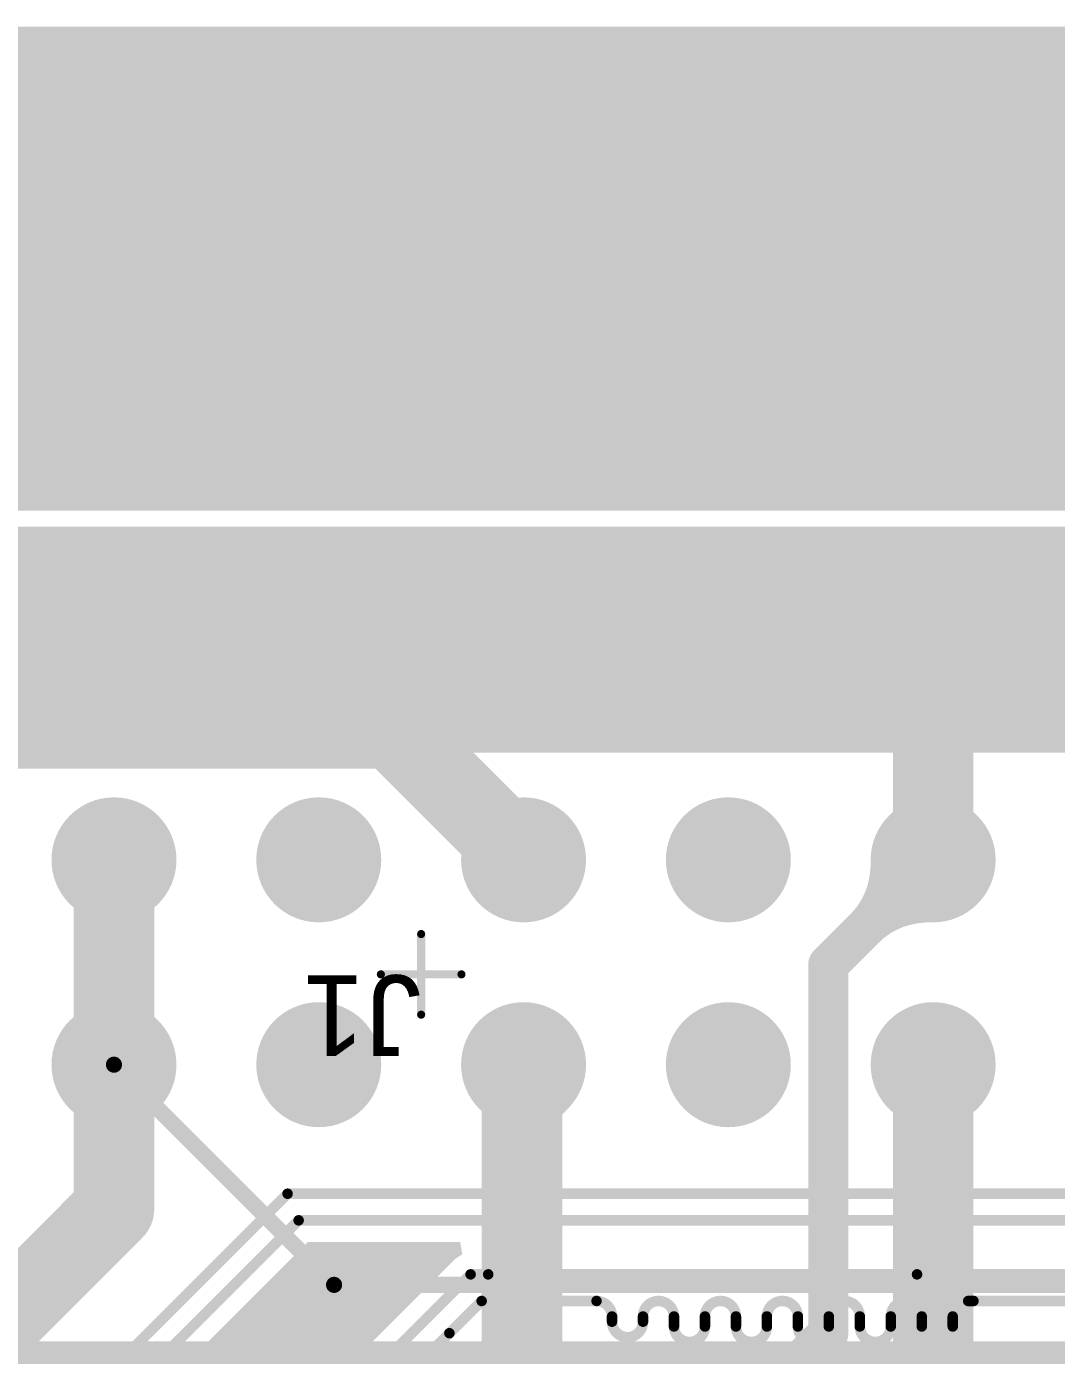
# Model space of a CAD drawing. Header units: inches. Extents: x -3 to 191, y -18 to 93.
# Drawn here: x 29.16 to 41.93, y 76.52 to 93 of the extents above; entities that cross this region are included whole.
import ezdxf

# ---------------------------------------------------------------- set-up
doc = ezdxf.new("R2010")
doc.units = ezdxf.units.IN
for name, color, linetype in [('Bottom Layer', 5, 'Continuous'), ('Bottom Solder', 6, 'Continuous'), ('GND 1', 90, 'Continuous'), ('GND 2', 156, 'Continuous'), ('Mechanical 1', 6, 'Continuous'), ('Multi-Layer', 9, 'Continuous'), ('Pad Holes', 156, 'Continuous'), ('PWR', 16, 'Continuous'), ('Signal L4', 76, 'Continuous'), ('Top 3D Body', 56, 'Continuous'), ('Top Assembly', 216, 'Continuous'), ('Top Component Center', 56, 'Continuous'), ('Top Courtyard', 56, 'Continuous'), ('Top Layer', 1, 'Continuous'), ('Top Overlay', 2, 'Continuous'), ('Top Solder', 216, 'Continuous'), ('Via Holes', 16, 'Continuous')]:
    doc.layers.add(name, color=color, linetype=linetype)
doc.styles.add('Arial', font='', dxfattribs={"height": 0.2})
doc.styles.get('Arial').set_extended_font_data('Arial')

# ---------------------------------------------------------------- blocks, each defined once
blk = doc.blocks.new('FP_SBH11_PBPC_D08_ST_BK_MFG_324')
at = {"layer": 'Bottom Layer'}
h = blk.add_hatch(color=5, dxfattribs=at)
edge = h.paths.add_edge_path()
edge.add_arc((-6.35, 1.1200003), 0.77499972, 0, 360)
h = blk.add_hatch(color=5, dxfattribs=at)
edge = h.paths.add_edge_path()
edge.add_arc((-3.81, 1.1200003), 0.77499972, 0, 360)
h = blk.add_hatch(color=5, dxfattribs=at)
edge = h.paths.add_edge_path()
edge.add_arc((-1.27, 1.1200003), 0.77499972, 0, 360)
h = blk.add_hatch(color=5, dxfattribs=at)
edge = h.paths.add_edge_path()
edge.add_arc((1.27, 1.1200003), 0.77499972, 0, 360)
h = blk.add_hatch(color=5, dxfattribs=at)
edge = h.paths.add_edge_path()
edge.add_arc((3.81, 1.1200003), 0.77499972, 0, 360)
h = blk.add_hatch(color=5, dxfattribs=at)
edge = h.paths.add_edge_path()
edge.add_arc((-6.35, -1.4199997), 0.77499972, 0, 360)
h = blk.add_hatch(color=5, dxfattribs=at)
edge = h.paths.add_edge_path()
edge.add_arc((-3.81, -1.4199997), 0.77499972, 0, 360)
h = blk.add_hatch(color=5, dxfattribs=at)
edge = h.paths.add_edge_path()
edge.add_arc((-1.27, -1.4199997), 0.77499972, 0, 360)
h = blk.add_hatch(color=5, dxfattribs=at)
edge = h.paths.add_edge_path()
edge.add_arc((1.27, -1.4199997), 0.77499972, 0, 360)
h = blk.add_hatch(color=5, dxfattribs=at)
edge = h.paths.add_edge_path()
edge.add_arc((3.81, -1.4199997), 0.77499972, 0, 360)
at = {"layer": 'Bottom Solder'}
h = blk.add_hatch(color=6, dxfattribs=at)
edge = h.paths.add_edge_path()
edge.add_arc((-6.35, 1.1200003), 0.77499972, 0, 360)
h = blk.add_hatch(color=6, dxfattribs=at)
edge = h.paths.add_edge_path()
edge.add_arc((-3.81, 1.1200003), 0.77499972, 0, 360)
h = blk.add_hatch(color=6, dxfattribs=at)
edge = h.paths.add_edge_path()
edge.add_arc((-1.27, 1.1200003), 0.77499972, 0, 360)
h = blk.add_hatch(color=6, dxfattribs=at)
edge = h.paths.add_edge_path()
edge.add_arc((1.27, 1.1200003), 0.77499972, 0, 360)
h = blk.add_hatch(color=6, dxfattribs=at)
edge = h.paths.add_edge_path()
edge.add_arc((3.81, 1.1200003), 0.77499972, 0, 360)
h = blk.add_hatch(color=6, dxfattribs=at)
edge = h.paths.add_edge_path()
edge.add_arc((-6.35, -1.4199997), 0.77499972, 0, 360)
h = blk.add_hatch(color=6, dxfattribs=at)
edge = h.paths.add_edge_path()
edge.add_arc((-3.81, -1.4199997), 0.77499972, 0, 360)
h = blk.add_hatch(color=6, dxfattribs=at)
edge = h.paths.add_edge_path()
edge.add_arc((-1.27, -1.4199997), 0.77499972, 0, 360)
h = blk.add_hatch(color=6, dxfattribs=at)
edge = h.paths.add_edge_path()
edge.add_arc((1.27, -1.4199997), 0.77499972, 0, 360)
h = blk.add_hatch(color=6, dxfattribs=at)
edge = h.paths.add_edge_path()
edge.add_arc((3.81, -1.4199997), 0.77499972, 0, 360)
at = {"layer": 'GND 1'}
h = blk.add_hatch(color=90, dxfattribs=at)
edge = h.paths.add_edge_path()
edge.add_arc((-6.35, 1.1200003), 0.77499972, 0, 360)
h = blk.add_hatch(color=90, dxfattribs=at)
edge = h.paths.add_edge_path()
edge.add_arc((-3.81, 1.1200003), 0.77499972, 0, 360)
h = blk.add_hatch(color=90, dxfattribs=at)
edge = h.paths.add_edge_path()
edge.add_arc((-1.27, 1.1200003), 0.77499972, 0, 360)
h = blk.add_hatch(color=90, dxfattribs=at)
edge = h.paths.add_edge_path()
edge.add_arc((1.27, 1.1200003), 0.77499972, 0, 360)
h = blk.add_hatch(color=90, dxfattribs=at)
edge = h.paths.add_edge_path()
edge.add_arc((3.81, 1.1200003), 0.77499972, 0, 360)
h = blk.add_hatch(color=90, dxfattribs=at)
edge = h.paths.add_edge_path()
edge.add_arc((-6.35, -1.4199997), 0.77499972, 0, 360)
h = blk.add_hatch(color=90, dxfattribs=at)
edge = h.paths.add_edge_path()
edge.add_arc((-3.81, -1.4199997), 0.77499972, 0, 360)
h = blk.add_hatch(color=90, dxfattribs=at)
edge = h.paths.add_edge_path()
edge.add_arc((-1.27, -1.4199997), 0.77499972, 0, 360)
h = blk.add_hatch(color=90, dxfattribs=at)
edge = h.paths.add_edge_path()
edge.add_arc((1.27, -1.4199997), 0.77499972, 0, 360)
h = blk.add_hatch(color=90, dxfattribs=at)
edge = h.paths.add_edge_path()
edge.add_arc((3.81, -1.4199997), 0.77499972, 0, 360)
at = {"layer": 'GND 2'}
h = blk.add_hatch(color=156, dxfattribs=at)
edge = h.paths.add_edge_path()
edge.add_arc((-6.35, 1.1200003), 0.77499972, 0, 360)
h = blk.add_hatch(color=156, dxfattribs=at)
edge = h.paths.add_edge_path()
edge.add_arc((-3.81, 1.1200003), 0.77499972, 0, 360)
h = blk.add_hatch(color=156, dxfattribs=at)
edge = h.paths.add_edge_path()
edge.add_arc((-1.27, 1.1200003), 0.77499972, 0, 360)
h = blk.add_hatch(color=156, dxfattribs=at)
edge = h.paths.add_edge_path()
edge.add_arc((1.27, 1.1200003), 0.77499972, 0, 360)
h = blk.add_hatch(color=156, dxfattribs=at)
edge = h.paths.add_edge_path()
edge.add_arc((3.81, 1.1200003), 0.77499972, 0, 360)
h = blk.add_hatch(color=156, dxfattribs=at)
edge = h.paths.add_edge_path()
edge.add_arc((-6.35, -1.4199997), 0.77499972, 0, 360)
h = blk.add_hatch(color=156, dxfattribs=at)
edge = h.paths.add_edge_path()
edge.add_arc((-3.81, -1.4199997), 0.77499972, 0, 360)
h = blk.add_hatch(color=156, dxfattribs=at)
edge = h.paths.add_edge_path()
edge.add_arc((-1.27, -1.4199997), 0.77499972, 0, 360)
h = blk.add_hatch(color=156, dxfattribs=at)
edge = h.paths.add_edge_path()
edge.add_arc((1.27, -1.4199997), 0.77499972, 0, 360)
h = blk.add_hatch(color=156, dxfattribs=at)
edge = h.paths.add_edge_path()
edge.add_arc((3.81, -1.4199997), 0.77499972, 0, 360)
at = {"layer": 'Multi-Layer'}
h = blk.add_hatch(color=9, dxfattribs=at)
edge = h.paths.add_edge_path()
edge.add_arc((-6.35, 1.1200003), 0.77499972, 0, 360)
h = blk.add_hatch(color=9, dxfattribs=at)
edge = h.paths.add_edge_path()
edge.add_arc((-3.81, 1.1200003), 0.77499972, 0, 360)
h = blk.add_hatch(color=9, dxfattribs=at)
edge = h.paths.add_edge_path()
edge.add_arc((-1.27, 1.1200003), 0.77499972, 0, 360)
h = blk.add_hatch(color=9, dxfattribs=at)
edge = h.paths.add_edge_path()
edge.add_arc((1.27, 1.1200003), 0.77499972, 0, 360)
h = blk.add_hatch(color=9, dxfattribs=at)
edge = h.paths.add_edge_path()
edge.add_arc((3.81, 1.1200003), 0.77499972, 0, 360)
h = blk.add_hatch(color=9, dxfattribs=at)
edge = h.paths.add_edge_path()
edge.add_arc((-6.35, -1.4199997), 0.77499972, 0, 360)
h = blk.add_hatch(color=9, dxfattribs=at)
edge = h.paths.add_edge_path()
edge.add_arc((-3.81, -1.4199997), 0.77499972, 0, 360)
h = blk.add_hatch(color=9, dxfattribs=at)
edge = h.paths.add_edge_path()
edge.add_arc((-1.27, -1.4199997), 0.77499972, 0, 360)
h = blk.add_hatch(color=9, dxfattribs=at)
edge = h.paths.add_edge_path()
edge.add_arc((1.27, -1.4199997), 0.77499972, 0, 360)
h = blk.add_hatch(color=9, dxfattribs=at)
edge = h.paths.add_edge_path()
edge.add_arc((3.81, -1.4199997), 0.77499972, 0, 360)
at = {"layer": 'Pad Holes'}
h = blk.add_hatch(color=7, dxfattribs=at)
edge = h.paths.add_edge_path()
edge.add_arc((-6.35, 1.1200003), 0.499999, 0, 360)
h = blk.add_hatch(color=7, dxfattribs=at)
edge = h.paths.add_edge_path()
edge.add_arc((-3.81, 1.1200003), 0.499999, 0, 360)
h = blk.add_hatch(color=7, dxfattribs=at)
edge = h.paths.add_edge_path()
edge.add_arc((-1.27, 1.1200003), 0.499999, 0, 360)
h = blk.add_hatch(color=7, dxfattribs=at)
edge = h.paths.add_edge_path()
edge.add_arc((1.27, 1.1200003), 0.499999, 0, 360)
h = blk.add_hatch(color=7, dxfattribs=at)
edge = h.paths.add_edge_path()
edge.add_arc((3.81, 1.1200003), 0.499999, 0, 360)
h = blk.add_hatch(color=7, dxfattribs=at)
edge = h.paths.add_edge_path()
edge.add_arc((-6.35, -1.4199997), 0.499999, 0, 360)
h = blk.add_hatch(color=7, dxfattribs=at)
edge = h.paths.add_edge_path()
edge.add_arc((-3.81, -1.4199997), 0.499999, 0, 360)
h = blk.add_hatch(color=7, dxfattribs=at)
edge = h.paths.add_edge_path()
edge.add_arc((-1.27, -1.4199997), 0.499999, 0, 360)
h = blk.add_hatch(color=7, dxfattribs=at)
edge = h.paths.add_edge_path()
edge.add_arc((1.27, -1.4199997), 0.499999, 0, 360)
h = blk.add_hatch(color=7, dxfattribs=at)
edge = h.paths.add_edge_path()
edge.add_arc((3.81, -1.4199997), 0.499999, 0, 360)
at = {"layer": 'PWR'}
h = blk.add_hatch(color=16, dxfattribs=at)
edge = h.paths.add_edge_path()
edge.add_arc((-6.35, 1.1200003), 0.77499972, 0, 360)
h = blk.add_hatch(color=16, dxfattribs=at)
edge = h.paths.add_edge_path()
edge.add_arc((-3.81, 1.1200003), 0.77499972, 0, 360)
h = blk.add_hatch(color=16, dxfattribs=at)
edge = h.paths.add_edge_path()
edge.add_arc((-1.27, 1.1200003), 0.77499972, 0, 360)
h = blk.add_hatch(color=16, dxfattribs=at)
edge = h.paths.add_edge_path()
edge.add_arc((1.27, 1.1200003), 0.77499972, 0, 360)
h = blk.add_hatch(color=16, dxfattribs=at)
edge = h.paths.add_edge_path()
edge.add_arc((3.81, 1.1200003), 0.77499972, 0, 360)
h = blk.add_hatch(color=16, dxfattribs=at)
edge = h.paths.add_edge_path()
edge.add_arc((-6.35, -1.4199997), 0.77499972, 0, 360)
h = blk.add_hatch(color=16, dxfattribs=at)
edge = h.paths.add_edge_path()
edge.add_arc((-3.81, -1.4199997), 0.77499972, 0, 360)
h = blk.add_hatch(color=16, dxfattribs=at)
edge = h.paths.add_edge_path()
edge.add_arc((-1.27, -1.4199997), 0.77499972, 0, 360)
h = blk.add_hatch(color=16, dxfattribs=at)
edge = h.paths.add_edge_path()
edge.add_arc((1.27, -1.4199997), 0.77499972, 0, 360)
h = blk.add_hatch(color=16, dxfattribs=at)
edge = h.paths.add_edge_path()
edge.add_arc((3.81, -1.4199997), 0.77499972, 0, 360)
at = {"layer": 'Signal L4'}
h = blk.add_hatch(color=76, dxfattribs=at)
edge = h.paths.add_edge_path()
edge.add_arc((-6.35, 1.1200003), 0.77499972, 0, 360)
h = blk.add_hatch(color=76, dxfattribs=at)
edge = h.paths.add_edge_path()
edge.add_arc((-3.81, 1.1200003), 0.77499972, 0, 360)
h = blk.add_hatch(color=76, dxfattribs=at)
edge = h.paths.add_edge_path()
edge.add_arc((-1.27, 1.1200003), 0.77499972, 0, 360)
h = blk.add_hatch(color=76, dxfattribs=at)
edge = h.paths.add_edge_path()
edge.add_arc((1.27, 1.1200003), 0.77499972, 0, 360)
h = blk.add_hatch(color=76, dxfattribs=at)
edge = h.paths.add_edge_path()
edge.add_arc((3.81, 1.1200003), 0.77499972, 0, 360)
h = blk.add_hatch(color=76, dxfattribs=at)
edge = h.paths.add_edge_path()
edge.add_arc((-6.35, -1.4199997), 0.77499972, 0, 360)
h = blk.add_hatch(color=76, dxfattribs=at)
edge = h.paths.add_edge_path()
edge.add_arc((-3.81, -1.4199997), 0.77499972, 0, 360)
h = blk.add_hatch(color=76, dxfattribs=at)
edge = h.paths.add_edge_path()
edge.add_arc((-1.27, -1.4199997), 0.77499972, 0, 360)
h = blk.add_hatch(color=76, dxfattribs=at)
edge = h.paths.add_edge_path()
edge.add_arc((1.27, -1.4199997), 0.77499972, 0, 360)
h = blk.add_hatch(color=76, dxfattribs=at)
edge = h.paths.add_edge_path()
edge.add_arc((3.81, -1.4199997), 0.77499972, 0, 360)
at = {"layer": 'Top Layer'}
h = blk.add_hatch(color=1, dxfattribs=at)
edge = h.paths.add_edge_path()
edge.add_arc((-6.35, 1.1200003), 0.77499972, 0, 360)
h = blk.add_hatch(color=1, dxfattribs=at)
edge = h.paths.add_edge_path()
edge.add_arc((-3.81, 1.1200003), 0.77499972, 0, 360)
h = blk.add_hatch(color=1, dxfattribs=at)
edge = h.paths.add_edge_path()
edge.add_arc((-1.27, 1.1200003), 0.77499972, 0, 360)
h = blk.add_hatch(color=1, dxfattribs=at)
edge = h.paths.add_edge_path()
edge.add_arc((1.27, 1.1200003), 0.77499972, 0, 360)
h = blk.add_hatch(color=1, dxfattribs=at)
edge = h.paths.add_edge_path()
edge.add_arc((3.81, 1.1200003), 0.77499972, 0, 360)
h = blk.add_hatch(color=1, dxfattribs=at)
edge = h.paths.add_edge_path()
edge.add_arc((-6.35, -1.4199997), 0.77499972, 0, 360)
h = blk.add_hatch(color=1, dxfattribs=at)
edge = h.paths.add_edge_path()
edge.add_arc((-3.81, -1.4199997), 0.77499972, 0, 360)
h = blk.add_hatch(color=1, dxfattribs=at)
edge = h.paths.add_edge_path()
edge.add_arc((-1.27, -1.4199997), 0.77499972, 0, 360)
h = blk.add_hatch(color=1, dxfattribs=at)
edge = h.paths.add_edge_path()
edge.add_arc((1.27, -1.4199997), 0.77499972, 0, 360)
h = blk.add_hatch(color=1, dxfattribs=at)
edge = h.paths.add_edge_path()
edge.add_arc((3.81, -1.4199997), 0.77499972, 0, 360)
at = {"layer": 'Top Solder'}
h = blk.add_hatch(color=216, dxfattribs=at)
edge = h.paths.add_edge_path()
edge.add_arc((-6.35, 1.1200003), 0.77499972, 0, 360)
h = blk.add_hatch(color=216, dxfattribs=at)
edge = h.paths.add_edge_path()
edge.add_arc((-3.81, 1.1200003), 0.77499972, 0, 360)
h = blk.add_hatch(color=216, dxfattribs=at)
edge = h.paths.add_edge_path()
edge.add_arc((-1.27, 1.1200003), 0.77499972, 0, 360)
h = blk.add_hatch(color=216, dxfattribs=at)
edge = h.paths.add_edge_path()
edge.add_arc((1.27, 1.1200003), 0.77499972, 0, 360)
h = blk.add_hatch(color=216, dxfattribs=at)
edge = h.paths.add_edge_path()
edge.add_arc((3.81, 1.1200003), 0.77499972, 0, 360)
h = blk.add_hatch(color=216, dxfattribs=at)
edge = h.paths.add_edge_path()
edge.add_arc((-6.35, -1.4199997), 0.77499972, 0, 360)
h = blk.add_hatch(color=216, dxfattribs=at)
edge = h.paths.add_edge_path()
edge.add_arc((-3.81, -1.4199997), 0.77499972, 0, 360)
h = blk.add_hatch(color=216, dxfattribs=at)
edge = h.paths.add_edge_path()
edge.add_arc((-1.27, -1.4199997), 0.77499972, 0, 360)
h = blk.add_hatch(color=216, dxfattribs=at)
edge = h.paths.add_edge_path()
edge.add_arc((1.27, -1.4199997), 0.77499972, 0, 360)
h = blk.add_hatch(color=216, dxfattribs=at)
edge = h.paths.add_edge_path()
edge.add_arc((3.81, -1.4199997), 0.77499972, 0, 360)
at = {"layer": 'Top 3D Body'}
for points in [[(14.00999992, 4.64999832, 0.1999996, 0.1999996, 0), (-14.00999992, 4.64999832, 0.1999996, 0.1999996, 0)], [(14.00999992, -4.65000086, 0.1999996, 0.1999996, 0), (-14.00999992, -4.65000086, 0.1999996, 0.1999996, 0)]]:
    blk.add_lwpolyline(points, format="xyseb", dxfattribs=at)
at = {"layer": 'Top Assembly'}
for points in [[(14.10999972, 4.74999812, 0.1999996, 0.1999996, 0), (-14.10999972, 4.74999812, 0.1999996, 0.1999996, 0)], [(14.10999972, -4.75000066, 0.1999996, 0.1999996, 0), (-14.10999972, -4.75000066, 0.1999996, 0.1999996, 0)]]:
    blk.add_lwpolyline(points, format="xyseb", dxfattribs=at)
at = {"layer": 'Top Component Center'}
for points in [[(0, 0.499999, 0.0999998, 0.0999998, 0), (0, -0.499999, 0.0999998, 0.0999998, 0)], [(0.499999, 0, 0.0999998, 0.0999998, 0), (-0.499999, 0, 0.0999998, 0.0999998, 0)]]:
    blk.add_lwpolyline(points, format="xyseb", dxfattribs=at)
for points in [[(-0.02499868, 0.499999, 0.0499999, 0.0499999, 1), (0.02499868, 0.499999, 0.0499999, 0.0499999, 1)], [(-0.5249976799999999, 0, 0.0499999, 0.0499999, 1), (-0.47500032, 0, 0.0499999, 0.0499999, 1)], [(0.47500032, 0, 0.0499999, 0.0499999, 1), (0.5249976799999999, 0, 0.0499999, 0.0499999, 1)], [(-0.02499868, -0.499999, 0.0499999, 0.0499999, 1), (0.02499868, -0.499999, 0.0499999, 0.0499999, 1)]]:
    blk.add_lwpolyline(points, format="xyseb", close=True, dxfattribs=at)
at = {"layer": 'Top Courtyard'}
for points in [[(14.10999972, 4.74999812, 0.1999996, 0.1999996, 0), (-14.10999972, 4.74999812, 0.1999996, 0.1999996, 0)], [(14.10999972, -4.75000066, 0.1999996, 0.1999996, 0), (-14.10999972, -4.75000066, 0.1999996, 0.1999996, 0)]]:
    blk.add_lwpolyline(points, format="xyseb", dxfattribs=at)
at = {"layer": 'Top Overlay'}
for points in [[(14.00999992, 4.64999832, 0.1999996, 0.1999996, 0), (-14.00999992, 4.64999832, 0.1999996, 0.1999996, 0)], [(14.00999992, -4.65000086, 0.1999996, 0.1999996, 0), (-14.00999992, -4.65000086, 0.1999996, 0.1999996, 0)]]:
    blk.add_lwpolyline(points, format="xyseb", dxfattribs=at)
at = {"layer": 'Top Assembly', "style": 'Arial'}
blk.add_text('J1', height=1.00000054, dxfattribs=at).set_placement((-0.00185674, 0.01108202))

msp = doc.modelspace()

# ---------------------------------------------------------------- hatches: boundary and pattern name
at = {"layer": 'Bottom Layer'}
for points in [[(186.15369678, 89.65491086), (186.56154204, 89.48597545999999), (186.92858728, 89.24072575999999), (187.24074058, 88.92857246), (187.48598774, 88.56152721999999), (187.65492568, 88.15367687999999), (187.74104946, 87.72071609999999), (187.74104946, 87.49999772), (187.74104946, 87.00000125999999), (106.72954524, 87.00000125999999), (106.69999996, 87.00587881999999), (106.69998726, 87.00587628), (8.200011539999998, 87.00587628), (8.199998840000001, 87.00587881999999), (8.170453559999999, 87.00000125999999), (0.25895046, 87.00000125999999), (0.25895046, 87.49999772), (0.25895046, 87.72071864), (0.3450717, 88.15367941999999), (0.5140071, 88.56152721999999), (0.7592568, 88.92857246), (1.0714101, 89.24072575999999), (1.43845534, 89.48597292), (1.84630568, 89.65491086), (2.27926646, 89.74103464), (185.72072838, 89.74103464)], [(34.55982674, 77.7798292), (34.47214848, 77.72124409999999), (34.47214339999999, 77.72123648), (22.408896, 65.65799162), (22.239351, 65.6778468), (22.20998352, 65.70150182), (22.20998352, 66.19999967999999), (22.20998352, 67.49763996), (24.98779356, 70.27545253999999), (24.98780118, 70.27545762), (24.98780626, 70.27546523999999), (26.40616258, 71.6938241), (26.40617019999999, 71.69382918), (29.65616116, 74.94382268), (29.65616878, 74.94382775999999), (32.64208102, 77.92974253999999), (34.53436069999999, 77.92974253999999)]]:
    msp.add_hatch(color=5, dxfattribs=at).paths.add_polyline_path(points)
h = msp.add_hatch(color=5, dxfattribs=at)
edge = h.paths.add_edge_path()
edge.add_arc((30.59999722, 89.09998689999999), 0.2999994, 0, 360)
h = msp.add_hatch(color=5, dxfattribs=at)
edge = h.paths.add_edge_path()
edge.add_arc((33.59999884, 89.09998689999999), 0.2999994, 0, 360)
h = msp.add_hatch(color=5, dxfattribs=at)
edge = h.paths.add_edge_path()
edge.add_arc((36.59999792, 89.09998689999999), 0.2999994, 0, 360)
h = msp.add_hatch(color=5, dxfattribs=at)
edge = h.paths.add_edge_path()
edge.add_arc((39.59999954, 89.09998689999999), 0.2999994, 0, 360)
h = msp.add_hatch(color=5, dxfattribs=at)
edge = h.paths.add_edge_path()
edge.add_arc((30.59999722, 87.89998676), 0.2999994, 0, 360)
h = msp.add_hatch(color=5, dxfattribs=at)
edge = h.paths.add_edge_path()
edge.add_arc((33.59999884, 87.89998676), 0.2999994, 0, 360)
h = msp.add_hatch(color=5, dxfattribs=at)
edge = h.paths.add_edge_path()
edge.add_arc((36.59999792, 87.89998676), 0.2999994, 0, 360)
h = msp.add_hatch(color=5, dxfattribs=at)
edge = h.paths.add_edge_path()
edge.add_arc((39.59999954, 87.89998676), 0.2999994, 0, 360)
at = {"layer": 'GND 1'}
h = msp.add_hatch(color=90, dxfattribs=at)
edge = h.paths.add_edge_path()
edge.add_arc((30.59999722, 89.09998689999999), 0.2999994, 0, 360)
h = msp.add_hatch(color=90, dxfattribs=at)
edge = h.paths.add_edge_path()
edge.add_arc((33.59999884, 89.09998689999999), 0.2999994, 0, 360)
h = msp.add_hatch(color=90, dxfattribs=at)
edge = h.paths.add_edge_path()
edge.add_arc((36.59999792, 89.09998689999999), 0.2999994, 0, 360)
h = msp.add_hatch(color=90, dxfattribs=at)
edge = h.paths.add_edge_path()
edge.add_arc((39.59999954, 89.09998689999999), 0.2999994, 0, 360)
h = msp.add_hatch(color=90, dxfattribs=at)
edge = h.paths.add_edge_path()
edge.add_arc((30.59999722, 87.89998676), 0.2999994, 0, 360)
h = msp.add_hatch(color=90, dxfattribs=at)
edge = h.paths.add_edge_path()
edge.add_arc((33.59999884, 87.89998676), 0.2999994, 0, 360)
h = msp.add_hatch(color=90, dxfattribs=at)
edge = h.paths.add_edge_path()
edge.add_arc((36.59999792, 87.89998676), 0.2999994, 0, 360)
h = msp.add_hatch(color=90, dxfattribs=at)
edge = h.paths.add_edge_path()
edge.add_arc((39.59999954, 87.89998676), 0.2999994, 0, 360)
at = {"layer": 'GND 2'}
h = msp.add_hatch(color=156, dxfattribs=at)
edge = h.paths.add_edge_path()
edge.add_arc((30.59999722, 89.09998689999999), 0.2999994, 0, 360)
h = msp.add_hatch(color=156, dxfattribs=at)
edge = h.paths.add_edge_path()
edge.add_arc((33.59999884, 89.09998689999999), 0.2999994, 0, 360)
h = msp.add_hatch(color=156, dxfattribs=at)
edge = h.paths.add_edge_path()
edge.add_arc((36.59999792, 89.09998689999999), 0.2999994, 0, 360)
h = msp.add_hatch(color=156, dxfattribs=at)
edge = h.paths.add_edge_path()
edge.add_arc((39.59999954, 89.09998689999999), 0.2999994, 0, 360)
h = msp.add_hatch(color=156, dxfattribs=at)
edge = h.paths.add_edge_path()
edge.add_arc((30.59999722, 87.89998676), 0.2999994, 0, 360)
h = msp.add_hatch(color=156, dxfattribs=at)
edge = h.paths.add_edge_path()
edge.add_arc((33.59999884, 87.89998676), 0.2999994, 0, 360)
h = msp.add_hatch(color=156, dxfattribs=at)
edge = h.paths.add_edge_path()
edge.add_arc((36.59999792, 87.89998676), 0.2999994, 0, 360)
h = msp.add_hatch(color=156, dxfattribs=at)
edge = h.paths.add_edge_path()
edge.add_arc((39.59999954, 87.89998676), 0.2999994, 0, 360)
at = {"layer": 'PWR'}
h = msp.add_hatch(color=16, dxfattribs=at)
edge = h.paths.add_edge_path()
edge.add_arc((30.59999722, 89.09998689999999), 0.2999994, 0, 360)
h = msp.add_hatch(color=16, dxfattribs=at)
edge = h.paths.add_edge_path()
edge.add_arc((33.59999884, 89.09998689999999), 0.2999994, 0, 360)
h = msp.add_hatch(color=16, dxfattribs=at)
edge = h.paths.add_edge_path()
edge.add_arc((36.59999792, 89.09998689999999), 0.2999994, 0, 360)
h = msp.add_hatch(color=16, dxfattribs=at)
edge = h.paths.add_edge_path()
edge.add_arc((39.59999954, 89.09998689999999), 0.2999994, 0, 360)
h = msp.add_hatch(color=16, dxfattribs=at)
edge = h.paths.add_edge_path()
edge.add_arc((30.59999722, 87.89998676), 0.2999994, 0, 360)
h = msp.add_hatch(color=16, dxfattribs=at)
edge = h.paths.add_edge_path()
edge.add_arc((33.59999884, 87.89998676), 0.2999994, 0, 360)
h = msp.add_hatch(color=16, dxfattribs=at)
edge = h.paths.add_edge_path()
edge.add_arc((36.59999792, 87.89998676), 0.2999994, 0, 360)
h = msp.add_hatch(color=16, dxfattribs=at)
edge = h.paths.add_edge_path()
edge.add_arc((39.59999954, 87.89998676), 0.2999994, 0, 360)
at = {"layer": 'Signal L4'}
h = msp.add_hatch(color=76, dxfattribs=at)
edge = h.paths.add_edge_path()
edge.add_arc((30.59999722, 89.09998689999999), 0.2999994, 0, 360)
h = msp.add_hatch(color=76, dxfattribs=at)
edge = h.paths.add_edge_path()
edge.add_arc((33.59999884, 89.09998689999999), 0.2999994, 0, 360)
h = msp.add_hatch(color=76, dxfattribs=at)
edge = h.paths.add_edge_path()
edge.add_arc((36.59999792, 89.09998689999999), 0.2999994, 0, 360)
h = msp.add_hatch(color=76, dxfattribs=at)
edge = h.paths.add_edge_path()
edge.add_arc((39.59999954, 89.09998689999999), 0.2999994, 0, 360)
h = msp.add_hatch(color=76, dxfattribs=at)
edge = h.paths.add_edge_path()
edge.add_arc((30.59999722, 87.89998676), 0.2999994, 0, 360)
h = msp.add_hatch(color=76, dxfattribs=at)
edge = h.paths.add_edge_path()
edge.add_arc((33.59999884, 87.89998676), 0.2999994, 0, 360)
h = msp.add_hatch(color=76, dxfattribs=at)
edge = h.paths.add_edge_path()
edge.add_arc((36.59999792, 87.89998676), 0.2999994, 0, 360)
h = msp.add_hatch(color=76, dxfattribs=at)
edge = h.paths.add_edge_path()
edge.add_arc((39.59999954, 87.89998676), 0.2999994, 0, 360)
at = {"layer": 'Top Layer'}
for points in [[(186.15369678, 89.65491086), (186.56154204, 89.48597545999999), (186.92858728, 89.24072575999999), (187.24074058, 88.92857246), (187.48598774, 88.56152721999999), (187.65492568, 88.15367687999999), (187.74104946, 87.72071609999999), (187.74104946, 87.49999772), (187.74104946, 87.00000125999999), (0.25895046, 87.00000125999999), (0.25895046, 87.49999772), (0.25895046, 87.72071864), (0.3450717, 88.15367941999999), (0.5140071, 88.56152721999999), (0.7592568, 88.92857246), (1.0714101, 89.24072575999999), (1.43845534, 89.48597292), (1.84630568, 89.65491086), (2.27926646, 89.74103464), (185.72072838, 89.74103464)], [(39.375715, 81.9992518), (39.42382514, 82.05149959999999), (39.46678416, 82.10686906), (39.5045946, 82.16536018), (39.53725392, 82.2269755), (39.56476212, 82.29171247999999), (39.5871192, 82.35957366), (39.6043277, 82.4305565), (39.61638508, 82.50466354), (39.62329133999999, 82.58188969999999), (39.62504647999999, 82.6622426), (40.39225856, 81.89503051999999), (40.31190565999999, 81.89327537999999), (40.2346795, 81.88636912), (40.16057246, 81.87431174), (40.08958962, 81.85710324), (40.02172844, 81.83474616), (39.95699146, 81.80723796), (39.89537614, 81.77457863999999), (39.83688502, 81.73676819999999), (39.78151556, 81.69380918), (39.72926776, 81.64569904)], [(35.07000859999999, 78.93142202), (35.06708252, 79.00238454), (35.05830936, 79.07191449999999), (35.04368404, 79.14001189999999), (35.0232091, 79.20667165999998), (34.99688454, 79.2719014), (34.96470781999999, 79.33569349999999), (34.92668402, 79.39805557999999), (34.88280806, 79.45898002), (34.83308248, 79.5184719), (34.77750727999999, 79.57653121999999), (35.86250892, 79.57653121999999), (35.80693372, 79.5184719), (35.75720814, 79.45898002), (35.71333218, 79.39805557999999), (35.67530838, 79.33569349999999), (35.64313165999999, 79.2719014), (35.6168071, 79.20667165999998), (35.59633216, 79.14001189999999), (35.58170684, 79.07191449999999), (35.57293368, 79.00238454), (35.5700076, 78.93142202)]]:
    msp.add_hatch(color=1, dxfattribs=at).paths.add_polyline_path(points)
h = msp.add_hatch(color=1, dxfattribs=at)
edge = h.paths.add_edge_path()
edge.add_arc((30.59999722, 89.09998689999999), 0.2999994, 0, 360)
h = msp.add_hatch(color=1, dxfattribs=at)
edge = h.paths.add_edge_path()
edge.add_arc((33.59999884, 89.09998689999999), 0.2999994, 0, 360)
h = msp.add_hatch(color=1, dxfattribs=at)
edge = h.paths.add_edge_path()
edge.add_arc((36.59999792, 89.09998689999999), 0.2999994, 0, 360)
h = msp.add_hatch(color=1, dxfattribs=at)
edge = h.paths.add_edge_path()
edge.add_arc((39.59999954, 89.09998689999999), 0.2999994, 0, 360)
h = msp.add_hatch(color=1, dxfattribs=at)
edge = h.paths.add_edge_path()
edge.add_arc((30.59999722, 87.89998676), 0.2999994, 0, 360)
h = msp.add_hatch(color=1, dxfattribs=at)
edge = h.paths.add_edge_path()
edge.add_arc((33.59999884, 87.89998676), 0.2999994, 0, 360)
h = msp.add_hatch(color=1, dxfattribs=at)
edge = h.paths.add_edge_path()
edge.add_arc((36.59999792, 87.89998676), 0.2999994, 0, 360)
h = msp.add_hatch(color=1, dxfattribs=at)
edge = h.paths.add_edge_path()
edge.add_arc((39.59999954, 87.89998676), 0.2999994, 0, 360)
h = msp.add_hatch(color=1, dxfattribs=at)
h.paths.add_polyline_path([(73.20000092, 84.94884966000001), (73.00996574, 84.75881448), (72.59888452, 84.75881448), (72.49945622, 84.79999803999999), (72.30054374, 84.79999803999999), (72.1167722, 84.72387932), (71.9761197, 84.58322682), (71.90000098, 84.39945528), (71.90000098, 84.2005428), (71.9761197, 84.01677126), (72.1167722, 83.87611876), (72.30054374, 83.80000004), (72.49945622, 83.80000004), (72.59888452, 83.8411836), (73.20001362, 83.8411836), (73.37559619999999, 83.8761086), (73.52444528, 83.97556737999999), (73.74887713999999, 84.19999924), (74.70000046, 84.19999924), (74.70000046, 81.39999722), (71.8999959, 81.39999722), (71.29999964, 80.80000095999999), (71.29999964, 76.5499993), (70.97580928, 76.22580894000001), (70.82571051999999, 76.24977384), (70.7999981, 76.30054589999999), (70.7999981, 76.49945584), (70.72387938, 76.68322738), (70.58322688, 76.82387987999999), (70.39945534, 76.8999986), (70.20054286, 76.8999986), (70.01677132, 76.82387987999999), (69.87611882, 76.68322738), (69.8000001, 76.49945584), (69.8000001, 76.30054589999999), (69.72322098, 76.16646184), (69.7141735, 76.15658124), (69.57168458, 76.12823991999998), (69.44764113999999, 76.04535718), (69.3647584, 75.92131374), (69.33565508, 75.77499704), (69.33565508, 74.58565474), (68.25000066, 73.50000032), (61.10391893999999, 73.50000032), (61.10391893999999, 78.89608046), (63.79999939999999, 78.89608046), (63.87803582, 78.91160239999999), (63.94419265999999, 78.95580602), (63.98839628, 79.02196285999999), (64.00391822, 79.09999928), (64.00391822, 84.80113596), (63.98839628, 84.87917238), (63.94419265999999, 84.94532922), (63.54532884, 85.34419304), (63.479172, 85.38839666), (63.40113557999999, 85.4039186), (55.80000016, 85.4039186), (55.72196373999999, 85.38839666), (55.6558069, 85.34419304), (55.61160327999999, 85.2780362), (55.59608133999999, 85.19999978), (55.59608133999999, 82.00000109999999), (46.49999843999999, 82.00000109999999), (44.4999999, 83.99999964), (22.75000022, 83.99999964), (19.65000134, 80.90000076), (17.0458511, 80.90000076), (17.00001172, 80.9060358), (16.95417234, 80.90000076), (16.64999972, 80.90000076), (15.24999998, 79.50000102), (15.24999998, 77.2999978), (12.7999998, 77.30000034), (12.7999998, 80.49999648), (13.79999526, 81.49999955999999), (17.50000056, 81.49999955999999), (20.37499862, 84.37499761999999), (20.37499862, 86.37499869999999), (20.74999914, 86.74999922), (50.2500011, 86.74999922), (50.2500011, 83.24999605999999), (54.25000071999999, 83.25000114), (54.25000071999999, 86.79608243999999), (65.50000107999999, 86.79608243999999), (65.50000107999999, 83.30000104), (68.50000016, 83.30000104), (68.50000016, 86.79608243999999), (73.20000092, 86.79608243999999)])
h.paths.add_polyline_path([(68.9994556, 79.59999828), (68.80054312, 79.59999828), (68.61677158, 79.52387956), (68.47611908, 79.38322706), (68.40000035999999, 79.19945552), (68.40000035999999, 79.00054304), (68.47611908, 78.81677149999999), (68.61677158, 78.67611899999999), (68.80054312, 78.60000027999999), (68.9994556, 78.60000027999999), (69.18322714, 78.67611899999999), (69.32387964, 78.81677149999999), (69.39999836, 79.00054304), (69.39999836, 79.19945552), (69.32387964, 79.38322706), (69.18322714, 79.52387956)], flags=0)
at = {"layer": 'Via Holes'}
h = msp.add_hatch(color=7, dxfattribs=at)
edge = h.paths.add_edge_path()
edge.add_arc((30.59999722, 89.09998689999999), 0.1499997, 0, 360)
h = msp.add_hatch(color=7, dxfattribs=at)
edge = h.paths.add_edge_path()
edge.add_arc((33.59999884, 89.09998689999999), 0.1499997, 0, 360)
h = msp.add_hatch(color=7, dxfattribs=at)
edge = h.paths.add_edge_path()
edge.add_arc((36.59999792, 89.09998689999999), 0.1499997, 0, 360)
h = msp.add_hatch(color=7, dxfattribs=at)
edge = h.paths.add_edge_path()
edge.add_arc((39.59999954, 89.09998689999999), 0.1499997, 0, 360)
h = msp.add_hatch(color=7, dxfattribs=at)
edge = h.paths.add_edge_path()
edge.add_arc((30.59999722, 87.89998676), 0.1499997, 0, 360)
h = msp.add_hatch(color=7, dxfattribs=at)
edge = h.paths.add_edge_path()
edge.add_arc((33.59999884, 87.89998676), 0.1499997, 0, 360)
h = msp.add_hatch(color=7, dxfattribs=at)
edge = h.paths.add_edge_path()
edge.add_arc((36.59999792, 87.89998676), 0.1499997, 0, 360)
h = msp.add_hatch(color=7, dxfattribs=at)
edge = h.paths.add_edge_path()
edge.add_arc((39.59999954, 87.89998676), 0.1499997, 0, 360)

# ---------------------------------------------------------------- linework, layer by layer
at = {"layer": 'Bottom Layer'}
for points in [[(8.199998840000001, 86.69999931999999, 0.1999996, 0.1999996, 0), (106.69999996, 86.69999931999999, 0.1999996, 0.1999996, 0)], [(8.799997639999999, 86.09999798, 0.1999996, 0.1999996, 0), (106.3000033, 86.09999798, 0.1999996, 0.1999996, 0)], [(20.59999944, 85.49999917999999, 0.1999996, 0.1999996, 0), (105.90000156, 85.49999917999999, 0.1999996, 0.1999996, 0)], [(21.30000058, 85.00000018, 0.1999996, 0.1999996, 0), (105.40000256, 85.00000018, 0.1999996, 0.1999996, 0)], [(29.23162302, 75.36837606, 0.13013944, 0.13013944, 0), (32.39338962, 78.53014266, 0.13013944, 0.13013944, 0)], [(32.39338962, 78.53014266, 0.13013944, 0.13013944, 0), (52.93674705999999, 78.53014266, 0.13013944, 0.13013944, 0)], [(29.46506426, 75.13493228, 0.13013944, 0.13013944, 0), (32.53013559999999, 78.20000362, 0.13013944, 0.13013944, 0)], [(32.53013559999999, 78.20000362, 0.13013944, 0.13013944, 0), (52.80000107999999, 78.20000362, 0.13013944, 0.13013944, 0)], [(22.60000052, 65.4668871, 0.13013944, 0.13013944, 0), (34.663253, 77.53013958, 0.13013944, 0.13013944, 0)], [(34.663253, 77.53013958, 0.13013944, 0.13013944, 0), (34.88162696, 77.53013958, 0.13013944, 0.13013944, 0)], [(34.88162696, 77.53013958, 0.13013944, 0.13013944, 0), (40.20033108, 77.53013958, 0.13013944, 0.13013944, 0)], [(40.20033108, 77.53013958, 0.13013944, 0.13013944, 0), (51.03674578, 77.53013958, 0.13013944, 0.13013944, 0)], [(34.39999977999999, 76.80000134, 0.13013944, 0.13013944, 0), (34.79999898, 77.20000054, 0.13013944, 0.13013944, 0)], [(34.79999898, 77.20000054, 0.13013944, 0.13013944, 0), (36.22524378, 77.20000054, 0.13013944, 0.13013944, 0)], [(36.22524378, 77.20000054, 0.13013944, 0.13013944, -0.4142135623730951), (36.4173135, 77.00793081999998, 0.13013944, 0.13013944, 0)], [(36.80145294, 77.00793081999998, 0.13013944, 0.13013944, -0.9999999999999999), (37.18559238, 77.00793081999998, 0.13013944, 0.13013944, 0)], [(37.56973181999999, 77.00793081999998, 0.13013944, 0.13013944, -0.9999999999999999), (37.95387126, 77.00793081999998, 0.13013944, 0.13013944, 0)], [(38.3380107, 77.00793081999998, 0.13013944, 0.13013944, -0.9999999999999999), (38.72215014, 77.00793081999998, 0.13013944, 0.13013944, 0)], [(39.10628957999999, 77.00793081999998, 0.13013944, 0.13013944, -0.9999999999999999), (39.49042902, 77.00793081999998, 0.13013944, 0.13013944, 0)], [(39.87456846, 77.00793081999998, 0.13013944, 0.13013944, -0.9999999999999999), (40.2587079, 77.00793081999998, 0.13013944, 0.13013944, 0)], [(40.64284734, 77.00793081999998, 0.13013944, 0.13013944, -0.4142135623730951), (40.83491706, 77.20000054, 0.13013944, 0.13013944, 0)], [(40.83491706, 77.20000054, 0.13013944, 0.13013944, 0), (40.89999948, 77.20000054, 0.13013944, 0.13013944, 0)], [(40.89999948, 77.20000054, 0.13013944, 0.13013944, 0), (50.8999998, 77.20000054, 0.13013944, 0.13013944, 0)], [(36.4173135, 76.9431024, 0.13013944, 0.13013944, 0), (36.4173135, 77.00793081999998, 0.13013944, 0.13013944, 0)], [(36.80145294, 76.9431024, 0.13013944, 0.13013944, -0.9999999999999999), (36.4173135, 76.9431024, 0.13013944, 0.13013944, 0)], [(36.80145294, 76.9431024, 0.13013944, 0.13013944, 0), (36.80145294, 77.00793081999998, 0.13013944, 0.13013944, 0)], [(37.18559238, 76.88407026, 0.13013944, 0.13013944, 0), (37.18559238, 77.00793081999998, 0.13013944, 0.13013944, 0)], [(37.56973181999999, 76.88407026, 0.13013944, 0.13013944, 0), (37.56973181999999, 77.00793081999998, 0.13013944, 0.13013944, 0)], [(37.95387126, 76.88407026, 0.13013944, 0.13013944, 0), (37.95387126, 77.00793081999998, 0.13013944, 0.13013944, 0)], [(38.3380107, 76.88407026, 0.13013944, 0.13013944, 0), (38.3380107, 77.00793081999998, 0.13013944, 0.13013944, 0)], [(38.72215014, 76.88407026, 0.13013944, 0.13013944, 0), (38.72215014, 77.00793081999998, 0.13013944, 0.13013944, 0)], [(39.10628957999999, 76.88407026, 0.13013944, 0.13013944, 0), (39.10628957999999, 77.00793081999998, 0.13013944, 0.13013944, 0)], [(39.49042902, 76.88407026, 0.13013944, 0.13013944, 0), (39.49042902, 77.00793081999998, 0.13013944, 0.13013944, 0)], [(39.87456846, 76.88407026, 0.13013944, 0.13013944, 0), (39.87456846, 77.00793081999998, 0.13013944, 0.13013944, 0)], [(40.2587079, 76.88407026, 0.13013944, 0.13013944, 0), (40.2587079, 77.00793081999998, 0.13013944, 0.13013944, 0)], [(40.64284734, 76.88407026, 0.13013944, 0.13013944, 0), (40.64284734, 77.00793081999998, 0.13013944, 0.13013944, 0)], [(22.93013956, 65.33014112, 0.13013944, 0.13013944, 0), (34.39999977999999, 76.80000134, 0.13013944, 0.13013944, 0)], [(37.56973181999999, 76.88407026, 0.13013944, 0.13013944, -0.9999999999999999), (37.18559238, 76.88407026, 0.13013944, 0.13013944, 0)], [(38.3380107, 76.88407026, 0.13013944, 0.13013944, -0.9999999999999999), (37.95387126, 76.88407026, 0.13013944, 0.13013944, 0)], [(39.10628957999999, 76.88407026, 0.13013944, 0.13013944, -0.9999999999999999), (38.72215014, 76.88407026, 0.13013944, 0.13013944, 0)], [(39.87456846, 76.88407026, 0.13013944, 0.13013944, -0.9999999999999999), (39.49042902, 76.88407026, 0.13013944, 0.13013944, 0)], [(40.64284734, 76.88407026, 0.13013944, 0.13013944, -0.9999999999999999), (40.2587079, 76.88407026, 0.13013944, 0.13013944, 0)]]:
    msp.add_lwpolyline(points, format="xyseb", dxfattribs=at)
for points in [[(32.36085476, 78.53014266, 0.06506972, 0.06506972, 1), (32.42592448, 78.53014266, 0.06506972, 0.06506972, 1)], [(32.36085476, 78.53014266, 0.06506972, 0.06506972, 1), (32.42592448, 78.53014266, 0.06506972, 0.06506972, 1)], [(32.49760074, 78.20000362, 0.06506972, 0.06506972, 1), (32.56267046, 78.20000362, 0.06506972, 0.06506972, 1)], [(32.49760074, 78.20000362, 0.06506972, 0.06506972, 1), (32.56267046, 78.20000362, 0.06506972, 0.06506972, 1)], [(34.63071814, 77.53013958, 0.06506972, 0.06506972, 1), (34.69578786, 77.53013958, 0.06506972, 0.06506972, 1)], [(34.63071814, 77.53013958, 0.06506972, 0.06506972, 1), (34.69578786, 77.53013958, 0.06506972, 0.06506972, 1)], [(34.8490921, 77.53013958, 0.06506972, 0.06506972, 1), (34.91416182, 77.53013958, 0.06506972, 0.06506972, 1)], [(34.8490921, 77.53013958, 0.06506972, 0.06506972, 1), (34.91416182, 77.53013958, 0.06506972, 0.06506972, 1)], [(40.16779622, 77.53013958, 0.06506972, 0.06506972, 1), (40.23286594, 77.53013958, 0.06506972, 0.06506972, 1)], [(40.16779622, 77.53013958, 0.06506972, 0.06506972, 1), (40.23286594, 77.53013958, 0.06506972, 0.06506972, 1)], [(34.76746412, 77.20000054, 0.06506972, 0.06506972, 1), (34.83253384, 77.20000054, 0.06506972, 0.06506972, 1)], [(34.76746412, 77.20000054, 0.06506972, 0.06506972, 1), (34.83253384, 77.20000054, 0.06506972, 0.06506972, 1)], [(36.19270892, 77.20000054, 0.06506972, 0.06506972, 1), (36.25777864, 77.20000054, 0.06506972, 0.06506972, 1)], [(36.19270892, 77.20000054, 0.06506972, 0.06506972, 1), (36.25777864, 77.20000054, 0.06506972, 0.06506972, 1)], [(40.8023822, 77.20000054, 0.06506972, 0.06506972, 1), (40.86745192, 77.20000054, 0.06506972, 0.06506972, 1)], [(40.8023822, 77.20000054, 0.06506972, 0.06506972, 1), (40.86745192, 77.20000054, 0.06506972, 0.06506972, 1)], [(40.86746462, 77.20000054, 0.06506972, 0.06506972, 1), (40.93253434, 77.20000054, 0.06506972, 0.06506972, 1)], [(40.86746462, 77.20000054, 0.06506972, 0.06506972, 1), (40.93253434, 77.20000054, 0.06506972, 0.06506972, 1)], [(36.38477864, 77.00793081999998, 0.06506972, 0.06506972, 1), (36.44984836, 77.00793081999998, 0.06506972, 0.06506972, 1)], [(36.38477864, 77.00793081999998, 0.06506972, 0.06506972, 1), (36.44984836, 77.00793081999998, 0.06506972, 0.06506972, 1)], [(36.38477864, 76.9431024, 0.06506972, 0.06506972, 1), (36.44984836, 76.9431024, 0.06506972, 0.06506972, 1)], [(36.38477864, 76.9431024, 0.06506972, 0.06506972, 1), (36.44984836, 76.9431024, 0.06506972, 0.06506972, 1)], [(36.76891808, 77.00793081999998, 0.06506972, 0.06506972, 1), (36.8339878, 77.00793081999998, 0.06506972, 0.06506972, 1)], [(36.76891808, 77.00793081999998, 0.06506972, 0.06506972, 1), (36.8339878, 77.00793081999998, 0.06506972, 0.06506972, 1)], [(36.76891808, 76.9431024, 0.06506972, 0.06506972, 1), (36.8339878, 76.9431024, 0.06506972, 0.06506972, 1)], [(36.76891808, 76.9431024, 0.06506972, 0.06506972, 1), (36.8339878, 76.9431024, 0.06506972, 0.06506972, 1)], [(37.15305752, 77.00793081999998, 0.06506972, 0.06506972, 1), (37.21812724, 77.00793081999998, 0.06506972, 0.06506972, 1)], [(37.15305752, 77.00793081999998, 0.06506972, 0.06506972, 1), (37.21812724, 77.00793081999998, 0.06506972, 0.06506972, 1)], [(37.53719696, 77.00793081999998, 0.06506972, 0.06506972, 1), (37.60226668, 77.00793081999998, 0.06506972, 0.06506972, 1)], [(37.53719696, 77.00793081999998, 0.06506972, 0.06506972, 1), (37.60226668, 77.00793081999998, 0.06506972, 0.06506972, 1)], [(37.9213364, 77.00793081999998, 0.06506972, 0.06506972, 1), (37.98640612, 77.00793081999998, 0.06506972, 0.06506972, 1)], [(37.9213364, 77.00793081999998, 0.06506972, 0.06506972, 1), (37.98640612, 77.00793081999998, 0.06506972, 0.06506972, 1)], [(38.30547583999999, 77.00793081999998, 0.06506972, 0.06506972, 1), (38.37054556, 77.00793081999998, 0.06506972, 0.06506972, 1)], [(38.30547583999999, 77.00793081999998, 0.06506972, 0.06506972, 1), (38.37054556, 77.00793081999998, 0.06506972, 0.06506972, 1)], [(38.68961528, 77.00793081999998, 0.06506972, 0.06506972, 1), (38.754685, 77.00793081999998, 0.06506972, 0.06506972, 1)], [(38.68961528, 77.00793081999998, 0.06506972, 0.06506972, 1), (38.754685, 77.00793081999998, 0.06506972, 0.06506972, 1)], [(39.07375472, 77.00793081999998, 0.06506972, 0.06506972, 1), (39.13882444, 77.00793081999998, 0.06506972, 0.06506972, 1)], [(39.07375472, 77.00793081999998, 0.06506972, 0.06506972, 1), (39.13882444, 77.00793081999998, 0.06506972, 0.06506972, 1)], [(39.45789416, 77.00793081999998, 0.06506972, 0.06506972, 1), (39.52296388, 77.00793081999998, 0.06506972, 0.06506972, 1)], [(39.45789416, 77.00793081999998, 0.06506972, 0.06506972, 1), (39.52296388, 77.00793081999998, 0.06506972, 0.06506972, 1)], [(39.8420336, 77.00793081999998, 0.06506972, 0.06506972, 1), (39.90710332, 77.00793081999998, 0.06506972, 0.06506972, 1)], [(39.8420336, 77.00793081999998, 0.06506972, 0.06506972, 1), (39.90710332, 77.00793081999998, 0.06506972, 0.06506972, 1)], [(40.22617304, 77.00793081999998, 0.06506972, 0.06506972, 1), (40.29124276, 77.00793081999998, 0.06506972, 0.06506972, 1)], [(40.22617304, 77.00793081999998, 0.06506972, 0.06506972, 1), (40.29124276, 77.00793081999998, 0.06506972, 0.06506972, 1)], [(40.61031248, 77.00793081999998, 0.06506972, 0.06506972, 1), (40.6753822, 77.00793081999998, 0.06506972, 0.06506972, 1)], [(40.61031248, 77.00793081999998, 0.06506972, 0.06506972, 1), (40.6753822, 77.00793081999998, 0.06506972, 0.06506972, 1)], [(34.36746492, 76.80000134, 0.06506972, 0.06506972, 1), (34.43253464, 76.80000134, 0.06506972, 0.06506972, 1)], [(34.36746492, 76.80000134, 0.06506972, 0.06506972, 1), (34.43253464, 76.80000134, 0.06506972, 0.06506972, 1)], [(37.15305752, 76.88407026, 0.06506972, 0.06506972, 1), (37.21812724, 76.88407026, 0.06506972, 0.06506972, 1)], [(37.15305752, 76.88407026, 0.06506972, 0.06506972, 1), (37.21812724, 76.88407026, 0.06506972, 0.06506972, 1)], [(37.53719696, 76.88407026, 0.06506972, 0.06506972, 1), (37.60226668, 76.88407026, 0.06506972, 0.06506972, 1)], [(37.53719696, 76.88407026, 0.06506972, 0.06506972, 1), (37.60226668, 76.88407026, 0.06506972, 0.06506972, 1)], [(37.9213364, 76.88407026, 0.06506972, 0.06506972, 1), (37.98640612, 76.88407026, 0.06506972, 0.06506972, 1)], [(37.9213364, 76.88407026, 0.06506972, 0.06506972, 1), (37.98640612, 76.88407026, 0.06506972, 0.06506972, 1)], [(38.30547583999999, 76.88407026, 0.06506972, 0.06506972, 1), (38.37054556, 76.88407026, 0.06506972, 0.06506972, 1)], [(38.30547583999999, 76.88407026, 0.06506972, 0.06506972, 1), (38.37054556, 76.88407026, 0.06506972, 0.06506972, 1)], [(38.68961528, 76.88407026, 0.06506972, 0.06506972, 1), (38.754685, 76.88407026, 0.06506972, 0.06506972, 1)], [(38.68961528, 76.88407026, 0.06506972, 0.06506972, 1), (38.754685, 76.88407026, 0.06506972, 0.06506972, 1)], [(39.07375472, 76.88407026, 0.06506972, 0.06506972, 1), (39.13882444, 76.88407026, 0.06506972, 0.06506972, 1)], [(39.07375472, 76.88407026, 0.06506972, 0.06506972, 1), (39.13882444, 76.88407026, 0.06506972, 0.06506972, 1)], [(39.45789416, 76.88407026, 0.06506972, 0.06506972, 1), (39.52296388, 76.88407026, 0.06506972, 0.06506972, 1)], [(39.45789416, 76.88407026, 0.06506972, 0.06506972, 1), (39.52296388, 76.88407026, 0.06506972, 0.06506972, 1)], [(39.8420336, 76.88407026, 0.06506972, 0.06506972, 1), (39.90710332, 76.88407026, 0.06506972, 0.06506972, 1)], [(39.8420336, 76.88407026, 0.06506972, 0.06506972, 1), (39.90710332, 76.88407026, 0.06506972, 0.06506972, 1)], [(40.22617304, 76.88407026, 0.06506972, 0.06506972, 1), (40.29124276, 76.88407026, 0.06506972, 0.06506972, 1)], [(40.22617304, 76.88407026, 0.06506972, 0.06506972, 1), (40.29124276, 76.88407026, 0.06506972, 0.06506972, 1)], [(40.61031248, 76.88407026, 0.06506972, 0.06506972, 1), (40.6753822, 76.88407026, 0.06506972, 0.06506972, 1)], [(40.61031248, 76.88407026, 0.06506972, 0.06506972, 1), (40.6753822, 76.88407026, 0.06506972, 0.06506972, 1)]]:
    msp.add_lwpolyline(points, format="xyseb", close=True, dxfattribs=at)
at = {"layer": 'Bottom Solder'}
msp.add_lwpolyline([(4.75000066, 90.00203488, 6.000000699999999, 6.000000699999999, 0), (183.00261342, 90.00203488, 6.000000699999999, 6.000000699999999, 0)], format="xyseb", dxfattribs=at)
at = {"layer": 'Mechanical 1'}
msp.add_lwpolyline([(2.49998738, 89.99999779999999, 0.254, 0.254, 0), (185.50001254, 89.99999779999999, 0.254, 0.254, 0)], format="xyseb", dxfattribs=at)
at = {"layer": 'PWR'}
for points in [[(18.9000003, 85.49999917999999, 1.00000054, 1.00000054, 0), (40.40000048, 85.49999917999999, 1.00000054, 1.00000054, 0)], [(40.40000048, 85.49999917999999, 1.00000054, 1.00000054, 0), (72.89999897999999, 85.49999917999999, 1.00000054, 1.00000054, 0)], [(40.40000809999999, 82.66999213999999, 1.00000054, 1.00000054, 0), (40.40000809999999, 85.49999156, 1.00000054, 1.00000054, 0)], [(40.40000048, 85.49999917999999, 0.499999, 0.499999, 0), (40.40000809999999, 85.49999156, 0.499999, 0.499999, 0)], [(8.90710436, 84.29999904, 1.00000054, 1.00000054, 0), (33.6900012, 84.29999904, 1.00000054, 1.00000054, 0)], [(33.6900012, 84.29999904, 1.00000054, 1.00000054, 0), (35.3200081, 82.66999213999999, 1.00000054, 1.00000054, 0)], [(35.3200081, 79.89593622, 1.00000054, 1.00000054, 0), (35.3200081, 80.12999214, 1.00000054, 1.00000054, 0)], [(35.30000052, 79.87592864, 1.00000054, 1.00000054, 0), (35.3200081, 79.89593622, 1.00000054, 1.00000054, 0)], [(35.30000052, 74.19999892, 1.00000054, 1.00000054, 0), (35.30000052, 79.87592864, 1.00000054, 1.00000054, 0)]]:
    msp.add_lwpolyline(points, format="xyseb", dxfattribs=at)
for points in [[(40.15000097999999, 85.49999917999999, 0.499999, 0.499999, 1), (40.64999998, 85.49999917999999, 0.499999, 0.499999, 1)], [(40.15000097999999, 85.49999917999999, 0.499999, 0.499999, 1), (40.64999998, 85.49999917999999, 0.499999, 0.499999, 1)], [(40.15000859999999, 85.49999156, 0.499999, 0.499999, 1), (40.6500076, 85.49999156, 0.499999, 0.499999, 1)], [(40.275002, 85.49999917999999, 0.2499995, 0.2499995, 1), (40.52499896, 85.49999917999999, 0.2499995, 0.2499995, 1)], [(40.27500962, 85.49999156, 0.2499995, 0.2499995, 1), (40.52500658, 85.49999156, 0.2499995, 0.2499995, 1)], [(33.4400017, 84.29999904, 0.499999, 0.499999, 1), (33.9400007, 84.29999904, 0.499999, 0.499999, 1)], [(33.4400017, 84.29999904, 0.499999, 0.499999, 1), (33.9400007, 84.29999904, 0.499999, 0.499999, 1)], [(35.07000859999999, 82.66999213999999, 0.499999, 0.499999, 1), (35.5700076, 82.66999213999999, 0.499999, 0.499999, 1)], [(40.15000859999999, 82.66999213999999, 0.499999, 0.499999, 1), (40.6500076, 82.66999213999999, 0.499999, 0.499999, 1)], [(35.07000859999999, 80.12999214, 0.499999, 0.499999, 1), (35.5700076, 80.12999214, 0.499999, 0.499999, 1)], [(35.05000102, 79.87592864, 0.499999, 0.499999, 1), (35.55000002, 79.87592864, 0.499999, 0.499999, 1)], [(35.05000102, 79.87592864, 0.499999, 0.499999, 1), (35.55000002, 79.87592864, 0.499999, 0.499999, 1)], [(35.07000859999999, 79.89593622, 0.499999, 0.499999, 1), (35.5700076, 79.89593622, 0.499999, 0.499999, 1)], [(35.07000859999999, 79.89593622, 0.499999, 0.499999, 1), (35.5700076, 79.89593622, 0.499999, 0.499999, 1)]]:
    msp.add_lwpolyline(points, format="xyseb", close=True, dxfattribs=at)
at = {"layer": 'Signal L4'}
for points in [[(30.2400081, 80.12999214, 0.1999996, 0.1999996, 0), (32.9700001, 77.40000013999999, 0.1999996, 0.1999996, 0)], [(32.9700001, 77.40000013999999, 0.1999996, 0.1999996, 0), (43.49999936, 77.40000013999999, 0.1999996, 0.1999996, 0)]]:
    msp.add_lwpolyline(points, format="xyseb", dxfattribs=at)
for points in [[(30.1900082, 80.12999214, 0.0999998, 0.0999998, 1), (30.290008, 80.12999214, 0.0999998, 0.0999998, 1)], [(32.9200002, 77.40000013999999, 0.0999998, 0.0999998, 1), (33.02, 77.40000013999999, 0.0999998, 0.0999998, 1)], [(32.9200002, 77.40000013999999, 0.0999998, 0.0999998, 1), (33.02, 77.40000013999999, 0.0999998, 0.0999998, 1)]]:
    msp.add_lwpolyline(points, format="xyseb", close=True, dxfattribs=at)
at = {"layer": 'Top Layer'}
for points in [[(21.35000556, 84.75000068, 0.499999, 0.499999, 0), (44.99999889999999, 84.75000068, 0.499999, 0.499999, 0)], [(30.2400081, 80.12999214, 1.00000054, 1.00000054, 0), (30.2400081, 82.66999213999999, 1.00000054, 1.00000054, 0)], [(39.10000054, 81.36998458, 0.499999, 0.499999, 0), (40.40000809999999, 82.66999213999999, 0.499999, 0.499999, 0)], [(39.10000054, 76.80000134, 0.499999, 0.499999, 0), (39.10000054, 81.36998458, 0.499999, 0.499999, 0)], [(30.2400081, 78.34000842, 1.00000054, 1.00000054, 0), (30.2400081, 80.12999214, 1.00000054, 1.00000054, 0)], [(40.40000809999999, 74.84997984, 1.00000054, 1.00000054, 0), (40.40000809999999, 80.12999214, 1.00000054, 1.00000054, 0)], [(35.3200081, 76.22001012, 0.499999, 0.499999, 0), (35.3200081, 80.12999214, 0.499999, 0.499999, 0)], [(26.50000034, 74.60000065999999, 1.00000054, 1.00000054, 0), (30.2400081, 78.34000842, 1.00000054, 1.00000054, 0)], [(35.80001221999999, 73.50001302, 0.499999, 0.499999, 0), (39.10000054, 76.80000134, 0.499999, 0.499999, 0)]]:
    msp.add_lwpolyline(points, format="xyseb", dxfattribs=at)
for points in [[(29.9900086, 82.66999213999999, 0.499999, 0.499999, 1), (30.4900076, 82.66999213999999, 0.499999, 0.499999, 1)], [(40.27500962, 82.66999213999999, 0.2499995, 0.2499995, 1), (40.52500658, 82.66999213999999, 0.2499995, 0.2499995, 1)], [(38.97500205999999, 81.36998458, 0.2499995, 0.2499995, 1), (39.22499902, 81.36998458, 0.2499995, 0.2499995, 1)], [(38.97500205999999, 81.36998458, 0.2499995, 0.2499995, 1), (39.22499902, 81.36998458, 0.2499995, 0.2499995, 1)], [(29.9900086, 80.12999214, 0.499999, 0.499999, 1), (30.4900076, 80.12999214, 0.499999, 0.499999, 1)], [(29.9900086, 80.12999214, 0.499999, 0.499999, 1), (30.4900076, 80.12999214, 0.499999, 0.499999, 1)], [(40.15000859999999, 80.12999214, 0.499999, 0.499999, 1), (40.6500076, 80.12999214, 0.499999, 0.499999, 1)], [(35.19500962, 80.12999214, 0.2499995, 0.2499995, 1), (35.44500658, 80.12999214, 0.2499995, 0.2499995, 1)], [(29.9900086, 78.34000842, 0.499999, 0.499999, 1), (30.4900076, 78.34000842, 0.499999, 0.499999, 1)], [(29.9900086, 78.34000842, 0.499999, 0.499999, 1), (30.4900076, 78.34000842, 0.499999, 0.499999, 1)], [(38.97500205999999, 76.80000134, 0.2499995, 0.2499995, 1), (39.22499902, 76.80000134, 0.2499995, 0.2499995, 1)], [(38.97500205999999, 76.80000134, 0.2499995, 0.2499995, 1), (39.22499902, 76.80000134, 0.2499995, 0.2499995, 1)]]:
    msp.add_lwpolyline(points, format="xyseb", close=True, dxfattribs=at)
at = {"layer": 'Top Solder'}
msp.add_lwpolyline([(4.99998746, 90.00253271999999, 6.000000699999999, 6.000000699999999, 0), (183.00254484, 90.00253271999999, 6.000000699999999, 6.000000699999999, 0)], format="xyseb", dxfattribs=at)

# ---------------------------------------------------------------- block references
at = {"rotation": 180}
msp.add_blockref('FP_SBH11_PBPC_D08_ST_BK_MFG_324', (34.05000809999999, 81.24999244), dxfattribs=at)

doc.saveas('drawing.dxf')
